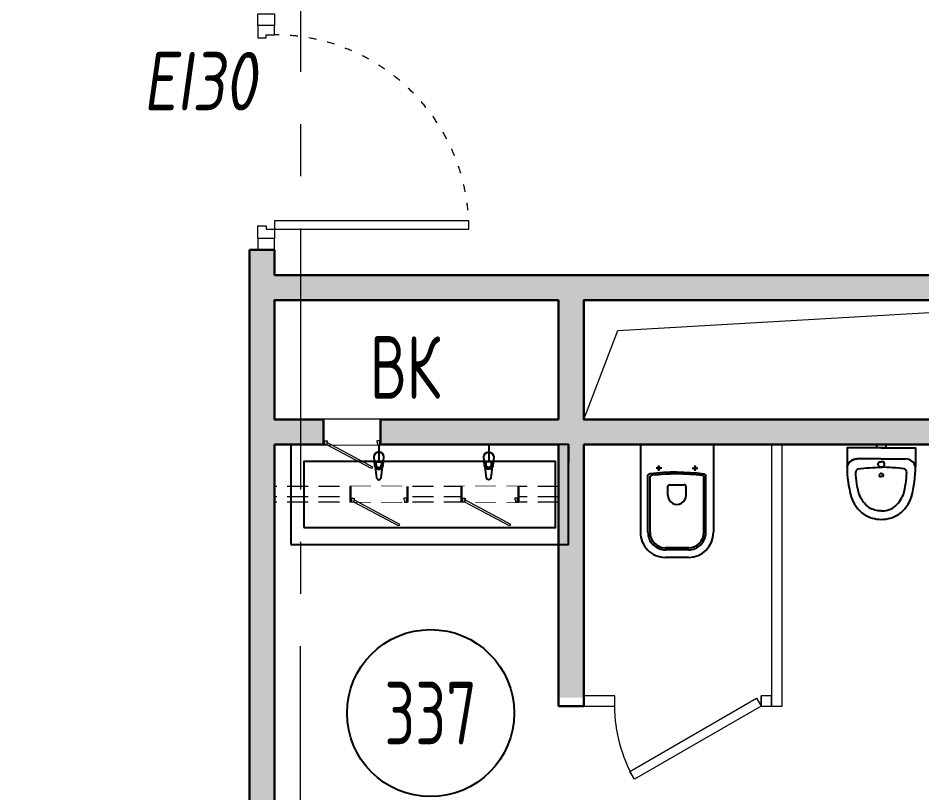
# Model space of a CAD drawing. Header units: millimetres. Extents: x -265044 to 366616, y 0 to 292181.
# Drawn here: x 71284 to 75612, y 119661 to 123371 of the extents above; entities that cross this region are included whole.
import ezdxf
from ezdxf import colors
from ezdxf.entities.mleader import LeaderData, LeaderLine
from ezdxf.enums import TextEntityAlignment as Align
from ezdxf.math import Vec2, Vec3

# ---------------------------------------------------------------- set-up
doc = ezdxf.new("R2010")
doc.units = ezdxf.units.MM
doc.header["$MEASUREMENT"] = 0
doc.set_wipeout_variables(frame=1)
for name, pattern in [('ACAD_ISO03W100', [30, 12, -18]), ('ADSK_Штриховая_ш2 п1', [3, 2, -1]), ('CENTER', [2, 1.25, -0.25, 0.25, -0.25])]:
    doc.linetypes.add(name, pattern=pattern)
doc.layers.get('0').update_dxf_attribs({"color": 250, "lineweight": 9})
doc.layers.get('Defpoints').update_dxf_attribs({"color": 6})
for name, color, linetype, lineweight in [('АР_Двери', 5, 'Continuous', 18), ('АР_Маркер экспликации', 239, 'Continuous', 13), ('АР_Номер помещения', 1, 'Continuous', 25), ('АР_Оси', 193, 'Continuous', 9), ('АР_Отметки', 250, 'Continuous', 15), ('АР_Перегородки газоблок', 165, 'Continuous', 30), ('АР_Перегородки газоблок_Штрих', 165, 'Continuous', 5), ('АР_Перегородки сантехнические', 216, 'Continuous', 9), ('АР_Помещения_площадь', 19, 'Continuous', 9), ('АР_тонкая линия', 250, 'Continuous', 0)]:
    doc.layers.add(name, color=color, linetype=linetype, lineweight=lineweight)
doc.layers.add('АР_Отверстия', color=251, linetype='Continuous')
doc.layers.add('ТХ_сантехника', color=253, linetype='Continuous')
doc.layers.add('АР_ПБ_Двери', color=7, linetype='Continuous', lineweight=15, true_color=0xdb0000)
doc.styles.add('ICOCPEUR', font='isocpeur.ttf')
doc.styles.add('ISOCPEUR', font='isocpeur.ttf', dxfattribs={"width": 0.7})
doc.styles.get("Standard").update_dxf_attribs({"font": 'isocpeur.ttf'})
doc.styles.add('Архитект', font='isocpeur.ttf', dxfattribs={"width": 0.8, "oblique": 8})

# ---------------------------------------------------------------- blocks, each defined once
blk = doc.blocks.new('*U10')
at = {"color": 8}
for p, q in [((0, 0), (0, 50)), ((700, 0), (700, 50))]:
    blk.add_line(p, q, dxfattribs=at)
blk.add_lwpolyline([(0, 0), (606.2, -350), (628.1, -312.1), (21.9, 37.9)], close=True, dxfattribs=at)
blk.add_arc((0, 0), 700, 330, 0, dxfattribs=at)
blk = doc.blocks.new('*U1161')
at = {"color": 8}
for points in [[(0, 0), (0, -80), (55, -80), (55, 0), (0, 0)], [(55, -80), (55, 0), (115, 0), (115, -40), (100, -40), (100, -80), (55, -80)], [(1075, -80), (1075, 0), (1015, 0), (1015, -40), (1030, -40), (1030, -80), (1075, -80)], [(1130, 0), (1130, -80), (1075, -80), (1075, 0), (1130, 0)]]:
    blk.add_lwpolyline(points, dxfattribs=at)
blk.add_lwpolyline([(100, -80), (100, -1010), (140, -1010), (140, -80)], close=True, dxfattribs=at)
at = {"color": 8, "linetype": 'ACAD_ISO03W100', "ltscale": 3}
blk.add_arc((100, -80), 930, 270, 0, dxfattribs=at)
blk = doc.blocks.new('*U229')
at = {"layer": 'АР_Номер помещения', "color": 8}
blk.add_circle((-17103.9, 4164), 400, dxfattribs=at)
at = {"layer": 'АР_Помещения_площадь', "color": 8}
blk.add_line((-15113.7, 2721.9), (-15536, 2721.9), dxfattribs=at)
at = {"color": 8, "style": 'ISOCPEUR', "width": 0.7, "flags": 1}
blk.add_attdef('КАТЕГОРИЯ', (-499.2, -2092.2), '', height=250, dxfattribs=at)
at = {"layer": 'АР_Номер помещения', "color": 8, "style": 'ISOCPEUR', "width": 0.7}
blk.add_attdef('НОМЕР_ПОМЕЩЕНИЯ', text='', height=300, dxfattribs=at).set_placement((-17103.9, 4164), align=Align.MIDDLE_CENTER)
at = {"layer": 'АР_Помещения_площадь', "color": 8, "style": 'ISOCPEUR', "width": 0.7}
blk.add_attdef('ПЛОЩАДЬ_ПОМЕЩЕНИЯ', text='', height=200, dxfattribs=at).set_placement((-15108.8, 2968.4), align=Align.MIDDLE_RIGHT)
at = {"layer": 'АР_Помещения_площадь', "color": 8, "lineweight": 30, "width": 0.7, "flags": 104}
blk.add_attdef('ИМЯ_ПОМЕЩЕНИЯ', text='', height=100, dxfattribs=at).set_placement((157.6, 1217.1), align=Align.MIDDLE_CENTER)
blk = doc.blocks.new('унитаз поликлиники')
at = {"color": 8}
for p, q in [((0, 175), (0, -175)), ((0, 175), (420, 175)), ((420, 138.7), (149.6, 138.7)), ((125.6, 86.7), (99.5, 86.7)), ((112.4, 73.1), (112.4, 100.2)), ((420, 129), (156.8, 128.7)), ((242.4, 43.7), (201.9, 43.7)), ((494, 57.1), (494, -57.1)), ((504, 55), (504, -55)), ((540, 55), (540, -55)), ((191.9, -33.7), (191.9, 33.7)), ((125.5, -86.5), (99.4, -86.5)), ((112.3, -73), (112.3, -100.1)), ((242.4, -43.7), (201.9, -43.7)), ((420, -129), (155.2, -128.7)), ((420, -139), (147.9, -138.7)), ((0, -175), (420, -175))]:
    blk.add_line(p, q, dxfattribs=at)
for centre, radius, start, end in [((420, 55), 120, 0, 90), ((420.5, 55.2), 83.5, 359.8619, 90.3335), ((420, 55), 74, 0, 90), ((242.4, 0), 43.7, 270, 90), ((420, -55), 120, 270, 0), ((420, -55), 84, 270, 0), ((420, -55), 74, 270, 358.4018)]:
    blk.add_arc(centre, radius, start, end, dxfattribs=at)
at = {"color": 8, "extrusion": (0, 0, -1)}
for centre, major_axis, ratio, start_param, end_param in [((149.5, 127.3), (-5.6, -10.5), 0.821373, 1.269211, 2.570669), ((112.4, 86.8), (3.55, 3.55), 1, 5.504025, 11.78721), ((1158.1, 0), (-731, -726.4), 0.993775, 0.659849, 0.910919), ((984.1, 0), (-23.4, -941.4), 0.89728, 1.422258, 1.677847), ((154.4, 119.8), (-5.61, -7.72), 0.798093, 1.232924, 2.686723), ((201.9, -33.5), (4.12, -9.49), 0.964797, 0.42926, 1.943413), ((147.9, -127.5), (5.4, -10.4), 0.836443, 0.56114, 1.877577), ((155.2, -117.5), (5.3, -10.4), 0.842984, 0.549902, 1.8819)]:
    blk.add_ellipse(centre, major_axis=major_axis, ratio=ratio, start_param=start_param, end_param=end_param, dxfattribs=at)
at = {"color": 8}
for centre, major_axis, ratio, start_param, end_param in [((201.9, 33.5), (4.12, 9.49), 0.964797, 0.42926, 1.943413), ((112.3, -86.6), (3.54, -3.55), 1, 5.504025, 11.78721)]:
    blk.add_ellipse(centre, major_axis=major_axis, ratio=ratio, start_param=start_param, end_param=end_param, dxfattribs=at)
blk = doc.blocks.new('Писуар')
at = {"color": 8}
for points in [[(0, 52.9), (116.5, 52.9, 0.328868), (164.1, 90, 0.066999), (144.5, 233.5, 0.172209), (82.4, 318.1, 0.143285), (0, 342, 0.143285), (-82.4, 318.1, 0.172209), (-144.5, 233.5, 0.066999), (-164.1, 90)], [(-58.2, 285.9, 0.137396), (-105.9, 222.3)], [(58.2, 285.9, -0.137396), (105.9, 222.3)], [(-164.1, 90, 0.328868), (-116.5, 52.9, 8)], [(0, 92.6, 0.419996), (-15.9, 76.8, 0.151492), (-10.6, 66.2), (0, 66.2)], [(0, 92.6, -0.419996), (15.9, 76.8, -0.151492), (10.6, 66.2), (0, 66.2)]]:
    blk.add_lwpolyline(points, format="xyb", dxfattribs=at)
for points in [[(0, 0), (-164.1, 0), (-164.1, 90)], [(0, 0), (164.1, 0), (164.1, 90)], [(0, 52.9), (-116.5, 52.9)]]:
    blk.add_lwpolyline(points, dxfattribs=at)
blk.add_lwpolyline([(-21.2, 0), (21.2, 0), (21.2, -15.9), (-21.2, -15.9)], close=True, dxfattribs=at)
for centre, radius, start, end in [((0, 187.1), 114.7, 90, 120.5102), ((282.3, 110.1), 404.1, 163.8712, 178.9693), ((2.6, 912.1), 819.4, 262.0158, 269.8149)]:
    blk.add_arc(centre, radius, start, end, dxfattribs=at)
at = {"color": 8, "extrusion": (0, 0, -1)}
for centre, radius, start, end in [((0, 187.1), 114.7, 90, 120.5102), ((282.3, 110.1), 404.1, 163.8712, 178.9693), ((2.6, 912.1), 819.4, 262.0158, 269.8149)]:
    blk.add_arc(centre, radius, start, end, dxfattribs=at)
at = {"color": 8}
for points in [[(-10.6, 132.4), (-10.6, 137.6), (-5.3, 137.6), (0, 137.6)], [(0, 121.8), (-5.3, 121.8), (-10.6, 127.1), (-10.6, 132.4)], [(10.6, 132.4), (10.6, 137.6), (5.3, 137.6), (0, 137.6)], [(0, 121.8), (5.3, 121.8), (10.6, 127.1), (10.6, 132.4)], [(164.1, 90), (158.8, 68.8), (137.6, 52.9), (116.5, 52.9)]]:
    blk.add_open_spline(points, degree=3, dxfattribs=at)
for points, start_tangent, end_tangent in [([(-121.7, 117.4), (-111.2, 100.6)], (0.014037, -0.999901), (0.974129, -0.225992)), ([(121.7, 117.4), (111.2, 100.6)], (-0.014037, -0.999901), (-0.974129, -0.225992))]:
    blk.add_spline(points, degree=3, dxfattribs=dict(at, start_tangent=start_tangent, end_tangent=end_tangent))
blk = doc.blocks.new('смеситель короткий')
at = {"color": 8}
for p, q in [((42, 21), (0, 25)), ((24.9, 13.6), (39.8, 13.6)), ((24.9, -13.6), (24.9, 13.6)), ((104.4, 11.1), (51.5, 17.7)), ((0, -25), (42, -21)), ((39.8, -13.6), (24.9, -13.6)), ((51.5, -17.7), (104.4, -11.1))]:
    blk.add_line(p, q, dxfattribs=at)
for centre, major_axis, start_param, end_param in [((0, 0), (-17.7, 17.7), -0.785398, 2.356194), ((39.8, 0), (9.62, 9.62), 3.926991, 7.068583), ((40.1, 0), (-14.9, 14.9), -1.35736, -0.875625), ((40.1, 0), (14.9, 14.9), 4.498953, 6.496621), ((103, 0), (7.91, 7.91), 4.051589, 6.943986), ((40.1, 0), (14.9, 14.9), 4.017217, 4.498953)]:
    blk.add_ellipse(centre, major_axis=major_axis, ratio=1, start_param=start_param, end_param=end_param, dxfattribs=at)
blk = doc.blocks.new('раковина')
at = {"layer": 'ТХ_сантехника', "color": 8}
for p, q in [((968010.4, -23754), (968100, -23754)), ((968010.4, -24154), (968100, -24154)), ((968010.4, -24704), (968100, -24704))]:
    blk.add_line(p, q, dxfattribs=at)
for points in [[(968510.4, -25144), (968510.4, -23754), (968010.4, -23754), (968010.4, -25144)], [(968425.4, -25079), (968425.4, -23819), (968095.4, -23819), (968095.4, -25079)]]:
    blk.add_lwpolyline(points, close=True, dxfattribs=at)
at = {"layer": 'ТХ_сантехника', "color": 8, "ltscale": 100, "xscale": -1, "rotation": 180}
blk.add_blockref('смеситель короткий', (968072.1, -24154), dxfattribs=at)
at = {"layer": 'ТХ_сантехника', "color": 8}
blk.add_blockref('смеситель короткий', (968072.1, -24704), dxfattribs=at)
blk = doc.blocks.new('_DotSmall')
at = {"color": 8, "linetype": 'ByBlock', "const_width": 0.5}
blk.add_lwpolyline([(-0.0625, 0, 1), (0.0625, 0, 1)], format="xyb", close=True, dxfattribs=at)
blk = doc.blocks.new('*U1544')
at = {"color": 8}
blk.add_wipeout([(-565, 60), (445, 60), (445, -218), (-565, -218)], dxfattribs=at)
for p, q in [((-530, 60), (-565, 60)), ((-550, 60), (-550, -10)), ((-550, -10), (-550, 60)), ((-510, 60), (-530, 60)), ((-510, 20), (-510, 60)), ((-500, 20), (-510, 20)), ((-500, -10), (-500, 20)), ((380, -10), (380, 20)), ((380, 20), (390, 20)), ((390, 20), (390, 60)), ((390, 60), (410, 60)), ((410, 60), (445, 60)), ((430, 60), (430, -10)), ((430, -10), (430, 60)), ((-565, -10), (-530, -10)), ((-530, -10), (-500, -10)), ((410, -10), (380, -10)), ((445, -10), (410, -10))]:
    blk.add_line(p, q, dxfattribs=at)
at = {"color": 8, "lineweight": 30}
for p, q in [((-565, 60), (-565, -218)), ((445, 60), (445, -218))]:
    blk.add_line(p, q, dxfattribs=at)
at = {"color": 8}
blk.add_lwpolyline([(389, 60), (370, 25), (-424, 448), (-406, 483)], close=True, dxfattribs=at)
blk = doc.blocks.new('*U1545')
at = {"color": 8}
blk.add_wipeout([(-565, 60), (445, 60), (445, -388), (-565, -388)], dxfattribs=at)
for p, q in [((-530, 60), (-565, 60)), ((-550, 60), (-550, -10)), ((-550, -10), (-550, 60)), ((-510, 60), (-530, 60)), ((-510, 20), (-510, 60)), ((-500, 20), (-510, 20)), ((-500, -10), (-500, 20)), ((380, -10), (380, 20)), ((380, 20), (390, 20)), ((390, 20), (390, 60)), ((390, 60), (410, 60)), ((410, 60), (445, 60)), ((430, 60), (430, -10)), ((430, -10), (430, 60)), ((-565, -10), (-530, -10)), ((-530, -10), (-500, -10)), ((410, -10), (380, -10)), ((445, -10), (410, -10))]:
    blk.add_line(p, q, dxfattribs=at)
at = {"color": 8, "lineweight": 30}
for p, q in [((-565, 60), (-565, -388)), ((445, 60), (445, -388))]:
    blk.add_line(p, q, dxfattribs=at)
at = {"color": 8}
blk.add_lwpolyline([(389, 60), (370, 25), (-424, 448), (-406, 483)], close=True, dxfattribs=at)

msp = doc.modelspace()

# ---------------------------------------------------------------- hatches: boundary and pattern name
at = {"layer": 'АР_Перегородки газоблок_Штрих', "ltscale": 100}
h = msp.add_hatch(dxfattribs=at)
h.set_pattern_fill('AR-CONC', color=8, scale=30)
h.set_pattern_definition([(50, (0, 0), (215.17805, -18.82564), [22.5, -247.5]), (355, (0, 0), (-41.6254, 225.65764), [18, -198]), (100.45144, (17.93, -1.57), (173.55265, 206.832), [19.12206, -210.34263]), (46.1842, (0, 60), (320.1724, -49.6558), [33.75, -371.25]), (96.63564, (26.68, 55.86), (280.3986, 292.2356), [28.6831, -315.5141]), (351.18416, (0, 60), (280.3986, 292.2356), [27, -297]), (21, (30, 45), (179.07212, -120.78567), [22.5, -247.5]), (326, (30, 45), (72.9946, 217.545), [18, -198]), (71.45144, (44.92, 34.93), (252.0667, 96.75935), [19.12206, -210.34263]), (37.5, (0, 0), (3.647957, 99.868156), [0, -195.6, 0, -201, 0, -198.75]), (7.5, (0, 0), (78.92086, 118.32351), [0, -114.6, 0, -191.1, 0, -75.75]), (327.5, (-66.9, 0), (160.14673, -6.76646), [0, -75, 0, -234, 0, -310.5]), (317.5, (-96.9, 0), (174.95585, 30.0315), [0, -97.5, 0, -155.4, 0, -220.5])])
h.paths.add_polyline_path([(72392.4, 118520.7), (72077.4, 118520.7), (72077.4, 118400.7), (72612.4, 118400.7), (72612.4, 118520.7), (72512.4, 118520.7), (72512.4, 121328.5), (73872.4, 121328.5), (73872.4, 120116.1), (73992.4, 120116.1), (73992.4, 121328.5), (77692.4, 121328.5), (77692.4, 121328.5), (79791.2, 121328.5), (79791.2, 118520.7), (79911.2, 118520.7), (79911.2, 121328.5), (81877.4, 121328.5), (81877.4, 121448.2), (79911.2, 121448.2), (79911.2, 122020.4), (79791.2, 122020.3), (79791.2, 121448.5), (77812.4, 121448.5), (77812.4, 122020.3), (77692.4, 122020.3), (77692.4, 121448.5), (77692.4, 121448.5), (77692.4, 122020.3), (77692.4, 121448.5), (76790.9, 121448.5), (76790.9, 122020.3), (76670.9, 122020.3), (76670.9, 121448.5), (73992.4, 121448.5), (73992.4, 122020.3), (73992.4, 121448.5), (73992.4, 121448.5), (73992.4, 122020.3), (73872.4, 122020.3), (73872.4, 121448.5), (73872.4, 121448.5), (73872.4, 122020.3), (73872.4, 122020.3), (73872.4, 121448.5), (72512.4, 121448.5), (72512.4, 122020.3), (81877.4, 122020.4), (81877.4, 122140.4), (79911.2, 122140.3), (79911.2, 124400.7), (81442.4, 124400.7), (81442.4, 124520.7), (79791.2, 124520.7), (79791.2, 122140.3), (72512.4, 122140.3), (72512.4, 122260.3), (72392.4, 122260.3)])

# ---------------------------------------------------------------- linework, layer by layer
at = {"layer": 'Defpoints', "color": 8, "ltscale": 100}
msp.add_lwpolyline([(76670.9, 121448.5), (73992.4, 121448.5), (73992.4, 122020.3), (76670.9, 122020.3)], close=True, dxfattribs=at)
at = {"layer": 'АР_Оси', "color": 8, "linetype": 'CENTER', "ltscale": 1000}
msp.add_line((72642.4, 134363.2), (72615, 78630.8), dxfattribs=at)
at = {"layer": 'АР_Перегородки газоблок', "color": 8, "ltscale": 100}
for points in [[(72392.4, 118520.7), (72392.4, 122260.3)], [(72512.4, 122260.3), (72392.4, 122260.3)], [(72512.4, 122260.3), (72512.4, 122140.3)], [(72512.4, 122140.3), (79791.2, 122140.3)], [(73872.4, 122020.3), (72512.4, 122020.3), (72512.4, 121448.5), (73872.4, 121448.5)], [(73872.4, 121448.5), (73872.4, 122020.3)], [(73992.4, 122020.3), (73992.4, 121448.5)], [(76876.3, 122020.3), (73992.4, 122020.3)], [(73992.4, 121448.5), (76963.8, 121448.5)], [(72512.4, 121328.5), (72512.4, 118520.7)], [(73872.4, 121328.5), (72512.4, 121328.5)], [(73872.4, 120076.1), (73872.4, 121328.5)], [(73992.4, 121328.5), (73992.4, 120076.1)], [(77692.4, 121328.5), (73992.4, 121328.5)], [(73992.4, 120076.1), (73872.4, 120076.1)]]:
    msp.add_lwpolyline(points, dxfattribs=at)
at = {"layer": 'АР_Перегородки сантехнические', "color": 8, "lineweight": 0}
for points in [[(74942.4, 121328.5), (74892.4, 121328.5), (74892.4, 120076.1), (74942.4, 120076.1)], [(73992.4, 120126.1), (73992.4, 120076.1), (74141.9, 120076.1), (74141.9, 120126.1)], [(74841.9, 120126.1), (74841.9, 120076.1), (74892.4, 120076.1), (74892.4, 120126.1)]]:
    msp.add_lwpolyline(points, close=True, dxfattribs=at)
at = {"layer": 'АР_тонкая линия', "color": 8, "ltscale": 100}
msp.add_lwpolyline([(73992.4, 121448.5), (74155.9, 121874.4), (76670.9, 122020.3)], dxfattribs=at)
at = {"layer": 'АР_тонкая линия', "color": 8, "linetype": 'ADSK_Штриховая_ш2 п1', "ltscale": 50}
for points in [[(73872.4, 121128), (72512.4, 121128.1)], [(73872.4, 121078), (72512.4, 121078.1)], [(73872.4, 121053), (72512.4, 121053.1)]]:
    msp.add_lwpolyline(points, dxfattribs=at)

# ---------------------------------------------------------------- block references
at = {"layer": 'АР_Двери', "color": 8, "rotation": 90.00000000000001}
msp.add_blockref('*U1161', (72432.4, 122260.3), dxfattribs=at)
at = {"layer": 'АР_Двери', "color": 8, "lineweight": 30, "xscale": -1}
msp.add_blockref('*U10', (74841.9, 120076.1), dxfattribs=at)
at = {"layer": 'АР_Маркер экспликации', "color": 8}
ref = msp.add_blockref('*U229', (90363.2, 115878.8), dxfattribs=at)
ref.add_attrib('НОМЕР_ПОМЕЩЕНИЯ', '337', dxfattribs={"layer": 'АР_Номер помещения', "color": 8, "height": 300, "style": 'ISOCPEUR', "width": 0.7}).set_placement((73259.3, 120042.8), align=Align.MIDDLE_CENTER)
ref.add_attrib('ПЛОЩАДЬ_ПОМЕЩЕНИЯ', '8.84', dxfattribs={"layer": 'АР_Помещения_площадь', "color": 8, "height": 200, "style": 'ISOCPEUR', "width": 0.7}).set_placement((75254.4, 118847.2), align=Align.MIDDLE_RIGHT)
at = {"layer": 'ТХ_сантехника', "color": 8, "xscale": 0.9566735012578498, "yscale": 0.9566735012578498, "zscale": 0.9566735012578498, "rotation": 270}
msp.add_blockref('раковина', (96645, 1047398.1), dxfattribs=at)
at = {"layer": 'ТХ_сантехника', "color": 8, "rotation": 270.0015666875582}
msp.add_blockref('унитаз поликлиники', (74438.9, 121328.5), dxfattribs=at)
at = {"layer": 'ТХ_сантехника', "color": 8, "ltscale": 100, "rotation": 180.0015666875582}
msp.add_blockref('Писуар', (75417.4, 121312.6), dxfattribs=at)

# ---------------------------------------------------------------- texts
at = {"layer": 'АР_Отверстия', "color": 8, "ltscale": 100, "insert": (73137, 121697.9), "char_height": 300, "attachment_point": 5, "line_spacing_factor": 0.7, "style": 'ICOCPEUR'}
msp.add_mtext('\\A1;{\\W0.7;ВК}', dxfattribs=at)
at = {"layer": 'АР_ПБ_Двери', "color": 8, "lineweight": 35, "style": 'Архитект', "oblique": 8, "width": 0.8}
msp.add_text('EI30', height=280, dxfattribs=at).set_placement((71883, 122928.5))

# ---------------------------------------------------------------- leaders
at = {"layer": 'АР_Отметки', "color": 8}
ml = msp.add_multileader_mtext('Standard', dxfattribs=at)
ml.set_content('Л.4', color=8, style='ISOCPEUR')
ml.set_leader_properties(color=8, linetype='Continuous', lineweight=-1)
ml.set_arrow_properties(name='DOTSMALL')
ml.build(insert=Vec2(0, 0))
ml.multileader.update_dxf_attribs({"has_text_frame": 1, "text_left_attachment_type": 4, "text_right_attachment_type": 4, "dogleg_length": 100, "arrow_head_size": 180})
ctx = ml.context
ctx.base_point, ctx.char_height, ctx.arrow_head_size, ctx.landing_gap_size, ctx.plane_origin = Vec3(82175.5, 130136.1), 250, 180, 50, Vec3(110295.9, 117978.5)
ctx.left_attachment, ctx.right_attachment = 4, 4
notes = []
notes.append((ctx, [(0, (0, 0, 0), (0, 0), (1, 0), 1, [])]))
ctx.mtext.insert, ctx.mtext.width, ctx.mtext.line_spacing_style, ctx.mtext.flow_direction = Vec3(82225.5, 130469.5), 852.697, 2, 5
ml = msp.add_multileader_mtext('Standard', dxfattribs=at)
ml.set_content('Л.4', color=8, style='ISOCPEUR')
ml.set_leader_properties(color=8, linetype='Continuous', lineweight=-1)
ml.set_arrow_properties(name='DOTSMALL')
ml.build(insert=Vec2(0, 0))
ml.multileader.update_dxf_attribs({"has_text_frame": 1, "text_left_attachment_type": 4, "text_right_attachment_type": 4, "dogleg_length": 100, "arrow_head_size": 180})
ctx = ml.context
ctx.base_point, ctx.char_height, ctx.arrow_head_size, ctx.landing_gap_size, ctx.plane_origin = Vec3(219850.4, 129601.6), 250, 180, 50, Vec3(247234.1, 117978.5)
ctx.left_attachment, ctx.right_attachment = 4, 4
notes.append((ctx, [(0, (0, 0, 0), (0, 0), (1, 0), 1, [])]))
ctx.mtext.insert, ctx.mtext.width, ctx.mtext.line_spacing_style, ctx.mtext.flow_direction = Vec3(219900.4, 129934.9), 852.697, 2, 5
ml = msp.add_multileader_mtext('Standard', dxfattribs=at)
ml.set_content('+11,550', color=8, style='ISOCPEUR')
ml.set_leader_properties(color=8, linetype='Continuous', lineweight=-1)
ml.set_arrow_properties(name='DOTSMALL')
ml.build(insert=Vec2(0, 0))
ml.multileader.update_dxf_attribs({"has_text_frame": 1, "text_left_attachment_type": 4, "text_right_attachment_type": 4, "dogleg_length": 100, "arrow_head_size": 180})
ctx = ml.context
ctx.base_point, ctx.char_height, ctx.arrow_head_size, ctx.landing_gap_size, ctx.plane_origin = Vec3(219245.9, 128951.2), 250, 180, 50, Vec3(217084.7, 128360)
ctx.left_attachment, ctx.right_attachment = 4, 4
notes.append((ctx, [(0, (0, 0, 0), (0, 0), (1, 0), 1, [])]))
ctx.mtext.insert, ctx.mtext.width, ctx.mtext.line_spacing_style, ctx.mtext.flow_direction = Vec3(219295.9, 129284.5), 852.697, 2, 5
ml = msp.add_multileader_mtext('Standard', dxfattribs=at)
ml.set_content('+11,550', color=8, style='ISOCPEUR')
ml.set_leader_properties(color=8, linetype='Continuous', lineweight=-1)
ml.set_arrow_properties(name='DOTSMALL')
ml.build(insert=Vec2(0, 0))
ml.multileader.update_dxf_attribs({"has_text_frame": 1, "text_left_attachment_type": 4, "text_right_attachment_type": 4, "dogleg_length": 100, "arrow_head_size": 180})
ctx = ml.context
ctx.base_point, ctx.char_height, ctx.arrow_head_size, ctx.landing_gap_size, ctx.plane_origin = Vec3(219245.9, 128951.2), 250, 180, 50, Vec3(217084.7, 128360)
ctx.left_attachment, ctx.right_attachment = 4, 4
notes.append((ctx, [(0, (0, 0, 0), (0, 0), (1, 0), 1, [])]))
ctx.mtext.insert, ctx.mtext.width, ctx.mtext.line_spacing_style, ctx.mtext.flow_direction = Vec3(219295.9, 129284.5), 852.697, 2, 5
ml = msp.add_multileader_mtext('Standard', dxfattribs=at)
ml.set_content('+13,200', color=8, style='ISOCPEUR')
ml.set_leader_properties(color=8, linetype='Continuous', lineweight=-1)
ml.set_arrow_properties(name='DOTSMALL')
ml.build(insert=Vec2(0, 0))
ml.multileader.update_dxf_attribs({"has_text_frame": 1, "text_left_attachment_type": 4, "text_right_attachment_type": 4, "dogleg_length": 100, "arrow_head_size": 180})
ctx = ml.context
ctx.base_point, ctx.char_height, ctx.arrow_head_size, ctx.landing_gap_size, ctx.plane_origin = Vec3(224401.7, 128884.7), 250, 180, 50, Vec3(222084.7, 129105)
ctx.left_attachment, ctx.right_attachment = 4, 4
notes.append((ctx, [(0, (0, 0, 0), (0, 0), (1, 0), 1, [])]))
ctx.mtext.insert, ctx.mtext.width, ctx.mtext.line_spacing_style, ctx.mtext.flow_direction = Vec3(224451.7, 129218.1), 852.697, 2, 5
ml = msp.add_multileader_mtext('Standard', dxfattribs=at)
ml.set_content('+7,050', color=8, style='ISOCPEUR')
ml.set_leader_properties(color=8, linetype='Continuous', lineweight=-1)
ml.set_arrow_properties(name='DOTSMALL')
ml.build(insert=Vec2(0, 0))
ml.multileader.update_dxf_attribs({"has_text_frame": 1, "text_left_attachment_type": 4, "text_right_attachment_type": 4, "dogleg_length": 100, "arrow_head_size": 180})
ctx = ml.context
ctx.base_point, ctx.char_height, ctx.arrow_head_size, ctx.landing_gap_size, ctx.plane_origin = Vec3(87831.5, 128735), 250, 180, 50, Vec3(87750.1, 127467.4)
ctx.left_attachment, ctx.right_attachment = 4, 4
notes.append((ctx, [(0, (0, 0, 0), (0, 0), (1, 0), 1, [])]))
ctx.mtext.insert, ctx.mtext.width, ctx.mtext.line_spacing_style, ctx.mtext.flow_direction = Vec3(87881.5, 129068.3), 852.697, 2, 5
ml = msp.add_multileader_mtext('Standard', dxfattribs=at)
ml.set_content('+8,400', color=8, style='ISOCPEUR')
ml.set_leader_properties(color=8, linetype='Continuous', lineweight=-1)
ml.set_arrow_properties(name='DOTSMALL')
ml.build(insert=Vec2(0, 0))
ml.multileader.update_dxf_attribs({"has_text_frame": 1, "text_left_attachment_type": 4, "text_right_attachment_type": 4, "dogleg_length": 100, "arrow_head_size": 180})
ctx = ml.context
ctx.base_point, ctx.char_height, ctx.arrow_head_size, ctx.landing_gap_size, ctx.plane_origin = Vec3(82070.2, 128174), 250, 180, 50, Vec3(82613.4, 128977)
ctx.left_attachment, ctx.right_attachment = 4, 4
notes.append((ctx, [(0, (0, 0, 0), (0, 0), (1, 0), 1, [])]))
ctx.mtext.insert, ctx.mtext.width, ctx.mtext.line_spacing_style, ctx.mtext.flow_direction = Vec3(82120.2, 128507.3), 852.697, 2, 5
ml = msp.add_multileader_mtext('Standard', dxfattribs=at)
ml.set_content('+13,340', color=8, style='ISOCPEUR')
ml.set_leader_properties(color=8, linetype='Continuous', lineweight=-1)
ml.set_arrow_properties(name='DOTSMALL')
ml.build(insert=Vec2(0, 0))
ml.multileader.update_dxf_attribs({"has_text_frame": 1, "text_left_attachment_type": 4, "text_right_attachment_type": 4, "dogleg_length": 100, "arrow_head_size": 180})
ctx = ml.context
ctx.base_point, ctx.char_height, ctx.arrow_head_size, ctx.landing_gap_size, ctx.plane_origin = Vec3(224285.9, 127292.9), 250, 180, 50, Vec3(222767.1, 127587.8)
ctx.left_attachment, ctx.right_attachment = 4, 4
notes.append((ctx, [(0, (0, 0, 0), (0, 0), (1, 0), 1, [])]))
ctx.mtext.insert, ctx.mtext.width, ctx.mtext.line_spacing_style, ctx.mtext.flow_direction = Vec3(224335.9, 127626.3), 852.697, 2, 5
ml = msp.add_multileader_mtext('Standard', dxfattribs=at)
ml.set_content('+6,300', color=8, style='ISOCPEUR')
ml.set_leader_properties(color=8, linetype='Continuous', lineweight=-1)
ml.set_arrow_properties(name='DOTSMALL')
ml.build(insert=Vec2(0, 0))
ml.multileader.update_dxf_attribs({"has_text_frame": 1, "text_left_attachment_type": 4, "text_right_attachment_type": 4, "dogleg_length": 100, "arrow_head_size": 180})
ctx = ml.context
ctx.base_point, ctx.char_height, ctx.arrow_head_size, ctx.landing_gap_size, ctx.plane_origin = Vec3(114000.6, 126617.8), 250, 180, 50, Vec3(122344.4, 124376.9)
ctx.left_attachment, ctx.right_attachment = 4, 4
notes.append((ctx, [(0, (0, 0, 0), (0, 0), (1, 0), 1, [])]))
ctx.mtext.insert, ctx.mtext.width, ctx.mtext.line_spacing_style, ctx.mtext.flow_direction = Vec3(114050.6, 126951.1), 852.697, 2, 5
ml = msp.add_multileader_mtext('Standard', dxfattribs=at)
ml.set_content('Л.5', color=8, style='ISOCPEUR')
ml.set_leader_properties(color=8, linetype='Continuous', lineweight=-1)
ml.set_arrow_properties(name='DOTSMALL')
ml.build(insert=Vec2(0, 0))
ml.multileader.update_dxf_attribs({"has_text_frame": 1, "text_left_attachment_type": 4, "text_right_attachment_type": 4, "dogleg_length": 100, "arrow_head_size": 180})
ctx = ml.context
ctx.base_point, ctx.char_height, ctx.arrow_head_size, ctx.landing_gap_size, ctx.plane_origin = Vec3(112098.3, 126005.4), 250, 180, 50, Vec3(137881.2, 112284.8)
ctx.left_attachment, ctx.right_attachment = 4, 4
notes.append((ctx, [(0, (0, 0, 0), (0, 0), (1, 0), 1, [])]))
ctx.mtext.insert, ctx.mtext.width, ctx.mtext.line_spacing_style, ctx.mtext.flow_direction = Vec3(112148.3, 126338.7), 852.697, 2, 5
for ctx, leaders in notes:
    for number, flags, end, landing, length, lines in leaders:
        leader = LeaderData()
        leader.index, (leader.has_last_leader_line, leader.has_dogleg_vector, leader.attachment_direction) = number, flags
        leader.last_leader_point, leader.dogleg_vector, leader.dogleg_length = Vec3(end), Vec3(landing), length
        for number, points, colour, breaks in lines:
            line = LeaderLine()
            line.index, line.vertices, line.color, line.breaks = number, Vec3.list(points), colors.encode_raw_color(colour), breaks
            leader.lines.append(line)
        ctx.leaders.append(leader)

# ---------------------------------------------------------------- next in the draw order: block references
at = {"layer": 'АР_Двери', "color": 8, "xscale": 0.2701273999331003, "yscale": 0.2701273999331003, "zscale": 0.2701273999331003, "rotation": 180.0022807060942}
for name, p in [('*U1545', (72867, 121343.7)), ('*U1544', (72996.3, 121069.3)), ('*U1544', (73527.6, 121069.2))]:
    msp.add_blockref(name, p, dxfattribs=at)

doc.saveas('drawing.dxf')
